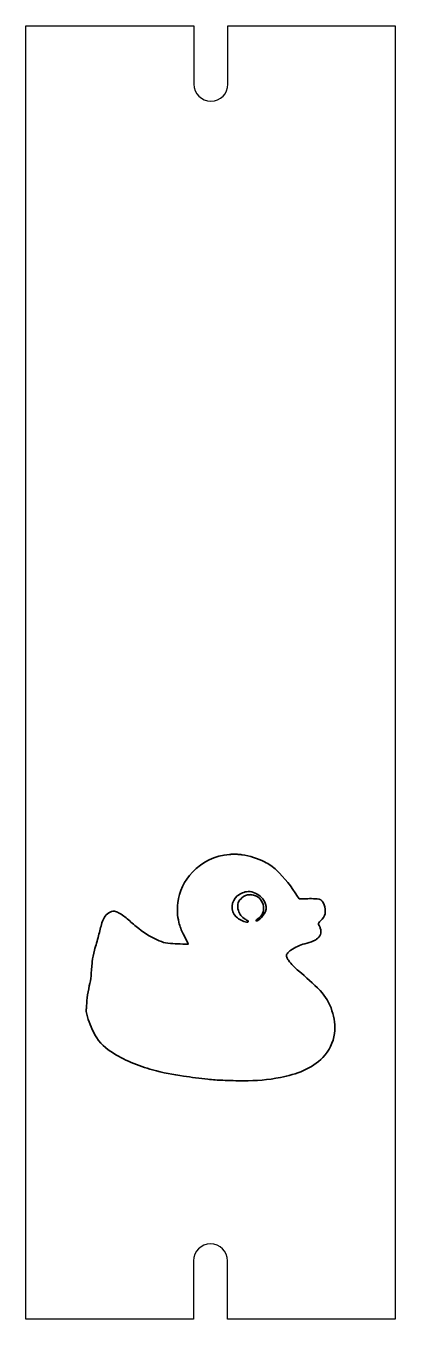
# Model space of a CAD drawing. Header units: millimetres. Extents: x 111 to 149, y 82 to 215.
import ezdxf

# ---------------------------------------------------------------- set-up
doc = ezdxf.new("R2010")
doc.units = ezdxf.units.MM
doc.header["$MEASUREMENT"] = 0

# ---------------------------------------------------------------- blocks, each defined once
blk = doc.blocks.new('block 2')
at = {"color": 7, "lineweight": 25, "true_color": 0xffffff}
blk.add_open_spline([(148.65, 82.02), (148.65, 82.02), (148.65, 215.02), (148.65, 215.02), (148.65, 215.02), (131.45, 215.02), (131.45, 215.02), (131.45, 215.02), (131.45, 209.02), (131.45, 209.02), (131.45, 208.05), (130.67, 207.27), (129.7, 207.27), (128.73, 207.27), (127.95, 208.05), (127.95, 209.02), (127.95, 209.02), (127.95, 215.02), (127.95, 215.02), (127.95, 215.02), (110.75, 215.02), (110.75, 215.02), (110.75, 215.02), (110.65, 215.02), (110.65, 215.02), (110.65, 215.02), (110.65, 82.02), (110.65, 82.02), (110.65, 82.02), (127.9, 82.02), (127.9, 82.02), (127.9, 82.02), (127.9, 88.02), (127.9, 88.02), (127.9, 88.99), (128.69, 89.77), (129.65, 89.77), (130.62, 89.77), (131.4, 88.99), (131.4, 88.02), (131.4, 88.02), (131.4, 82.02), (131.4, 82.02), (131.4, 82.02), (148.65, 82.02), (148.65, 82.02)], degree=3, knots=[0, 0, 0, 0, 1, 1, 1, 2, 2, 2, 3, 3, 3, 4, 4, 4, 5, 5, 5, 6, 6, 6, 7, 7, 7, 8, 8, 8, 9, 9, 9, 10, 10, 10, 11, 11, 11, 12, 12, 12, 13, 13, 13, 14, 14, 14, 15, 15, 15, 15], dxfattribs=at)
blk = doc.blocks.new('block 3')
at = {"color": 7, "lineweight": 35, "true_color": 0xffffff}
for points, knots in [([(131.99, 129.84), (132.08, 129.84), (132.16, 129.84), (132.25, 129.84), (132.29, 129.84), (132.34, 129.83), (132.38, 129.83), (132.55, 129.81), (132.72, 129.8), (132.88, 129.78), (133.7, 129.66), (134.48, 129.41), (135.21, 129.04), (135.66, 128.81), (136.08, 128.55), (136.43, 128.2), (137.27, 127.39), (138.01, 126.48), (138.61, 125.48), (138.77, 125.22), (138.77, 125.23), (139.07, 125.24), (139.59, 125.26), (140.11, 125.28), (140.63, 125.24), (140.92, 125.22), (141.1, 125.09), (141.24, 124.85), (141.39, 124.56), (141.45, 124.26), (141.46, 123.94), (141.47, 123.63), (141.37, 123.37), (141.14, 123.16), (141.05, 123.07), (140.95, 122.98), (140.87, 122.88), (140.73, 122.74), (140.73, 122.66), (140.83, 122.49), (140.88, 122.41), (140.92, 122.31), (140.95, 122.22), (141.09, 121.74), (140.97, 121.36), (140.56, 121.08), (140.46, 121.01), (140.37, 120.95), (140.26, 120.91), (139.96, 120.81), (139.66, 120.71), (139.36, 120.62), (138.85, 120.48), (138.35, 120.28), (137.92, 119.96), (137.78, 119.86), (137.65, 119.73), (137.53, 119.59), (137.44, 119.49), (137.43, 119.36), (137.5, 119.23), (137.55, 119.13), (137.61, 119.02), (137.67, 118.92), (137.97, 118.5), (138.34, 118.15), (138.72, 117.83), (139.49, 117.18), (140.24, 116.54), (140.92, 115.81), (141.49, 115.21), (141.91, 114.53), (142.15, 113.74), (142.39, 112.98), (142.51, 112.2), (142.41, 111.4), (142.28, 110.45), (141.87, 109.63), (141.21, 108.94), (140.65, 108.34), (139.97, 107.92), (139.22, 107.59), (138.46, 107.25), (137.66, 107.03), (136.84, 106.87), (135.59, 106.62), (134.33, 106.54), (133.05, 106.53), (132.34, 106.53), (131.62, 106.55), (130.91, 106.58), (130.39, 106.6), (129.88, 106.63), (129.37, 106.69), (128.54, 106.78), (127.71, 106.89), (126.88, 107.01), (125.81, 107.16), (124.75, 107.37), (123.7, 107.65), (122.18, 108.07), (120.74, 108.66), (119.41, 109.53), (118.62, 110.04), (118, 110.7), (117.6, 111.56), (117.29, 112.24), (116.98, 112.91), (116.86, 113.65), (116.86, 113.72), (116.86, 113.79), (116.86, 113.86), (116.86, 113.89), (116.87, 113.93), (116.88, 113.96), (116.91, 114.33), (116.92, 114.7), (116.97, 115.06), (117.02, 115.47), (117.09, 115.88), (117.18, 116.29), (117.26, 116.63), (117.33, 116.97), (117.36, 117.32), (117.4, 117.8), (117.43, 118.28), (117.48, 118.75), (117.52, 119.16), (117.6, 119.56), (117.71, 119.96), (117.86, 120.45), (117.99, 120.95), (118.13, 121.44), (118.25, 121.89), (118.35, 122.34), (118.48, 122.78), (118.61, 123.19), (118.81, 123.55), (119.18, 123.8), (119.36, 123.93), (119.55, 124.01), (119.77, 123.97), (119.92, 123.94), (120.07, 123.88), (120.2, 123.81), (120.57, 123.62), (120.88, 123.34), (121.2, 123.08), (121.56, 122.78), (121.91, 122.47), (122.27, 122.18), (122.91, 121.66), (123.63, 121.27), (124.38, 120.93), (124.67, 120.81), (124.95, 120.69), (125.27, 120.67), (125.94, 120.63), (126.62, 120.6), (127.3, 120.57), (127.32, 120.57), (127.34, 120.58), (127.37, 120.59), (127.35, 120.63), (127.33, 120.67), (127.32, 120.7), (127.16, 121.01), (127, 121.32), (126.85, 121.64), (126.66, 122.02), (126.5, 122.41), (126.4, 122.82), (126.23, 123.48), (126.21, 124.15), (126.3, 124.82), (126.45, 126.03), (126.95, 127.09), (127.79, 127.98), (128.82, 129.07), (130.1, 129.68), (131.59, 129.81), (131.73, 129.82), (131.86, 129.83), (131.99, 129.84)], [0, 0, 0, 0, 1, 1, 1, 2, 2, 2, 3, 3, 3, 4, 4, 4, 5, 5, 5, 6, 6, 6, 7, 7, 7, 8, 8, 8, 9, 9, 9, 10, 10, 10, 11, 11, 11, 12, 12, 12, 13, 13, 13, 14, 14, 14, 15, 15, 15, 16, 16, 16, 17, 17, 17, 18, 18, 18, 19, 19, 19, 20, 20, 20, 21, 21, 21, 22, 22, 22, 23, 23, 23, 24, 24, 24, 25, 25, 25, 26, 26, 26, 27, 27, 27, 28, 28, 28, 29, 29, 29, 30, 30, 30, 31, 31, 31, 32, 32, 32, 33, 33, 33, 34, 34, 34, 35, 35, 35, 36, 36, 36, 37, 37, 37, 38, 38, 38, 39, 39, 39, 40, 40, 40, 41, 41, 41, 42, 42, 42, 43, 43, 43, 44, 44, 44, 45, 45, 45, 46, 46, 46, 47, 47, 47, 48, 48, 48, 49, 49, 49, 50, 50, 50, 51, 51, 51, 52, 52, 52, 53, 53, 53, 54, 54, 54, 55, 55, 55, 56, 56, 56, 57, 57, 57, 58, 58, 58, 59, 59, 59, 60, 60, 60, 61, 61, 61, 61]), ([(133.69, 125.66), (133.36, 125.69), (133.1, 125.57), (132.88, 125.33), (132.86, 125.31), (132.83, 125.28), (132.81, 125.26), (132.42, 124.92), (132.38, 124.5), (132.52, 124.04), (132.64, 123.65), (132.87, 123.35), (133.23, 123.15), (133.32, 123.09), (133.42, 123.03), (133.52, 122.97), (133.54, 122.95), (133.55, 122.92), (133.56, 122.9), (133.54, 122.88), (133.51, 122.86), (133.48, 122.85), (133.44, 122.85), (133.4, 122.85), (133.36, 122.86), (132.95, 122.91), (132.62, 123.1), (132.31, 123.38), (131.63, 124.02), (131.79, 125.02), (132.41, 125.54), (132.73, 125.81), (133.1, 125.96), (133.52, 126), (133.79, 126.02), (134.03, 125.93), (134.26, 125.82), (134.77, 125.6), (135.14, 125.24), (135.31, 124.71), (135.43, 124.36), (135.4, 124.02), (135.18, 123.71), (135, 123.44), (134.79, 123.19), (134.52, 123.02), (134.48, 122.99), (134.42, 122.98), (134.38, 122.97), (134.36, 122.97), (134.33, 122.98), (134.31, 123), (134.31, 123.01), (134.32, 123.04), (134.34, 123.06), (134.4, 123.1), (134.46, 123.15), (134.53, 123.19), (134.97, 123.5), (135.17, 123.93), (135.1, 124.46), (135.02, 125.01), (134.72, 125.41), (134.18, 125.59), (134.03, 125.64), (133.86, 125.65), (133.69, 125.68), (133.69, 125.68), (133.69, 125.67), (133.69, 125.66)], [0, 0, 0, 0, 1, 1, 1, 2, 2, 2, 3, 3, 3, 4, 4, 4, 5, 5, 5, 6, 6, 6, 7, 7, 7, 8, 8, 8, 9, 9, 9, 10, 10, 10, 11, 11, 11, 12, 12, 12, 13, 13, 13, 14, 14, 14, 15, 15, 15, 16, 16, 16, 17, 17, 17, 18, 18, 18, 19, 19, 19, 20, 20, 20, 21, 21, 21, 22, 22, 22, 23, 23, 23, 23])]:
    blk.add_open_spline(points, degree=3, knots=knots, dxfattribs=at)

msp = doc.modelspace()

# ---------------------------------------------------------------- block references
for name in ['block 2', 'block 3']:
    msp.add_blockref(name, (0, 0))

doc.saveas('drawing.dxf')
